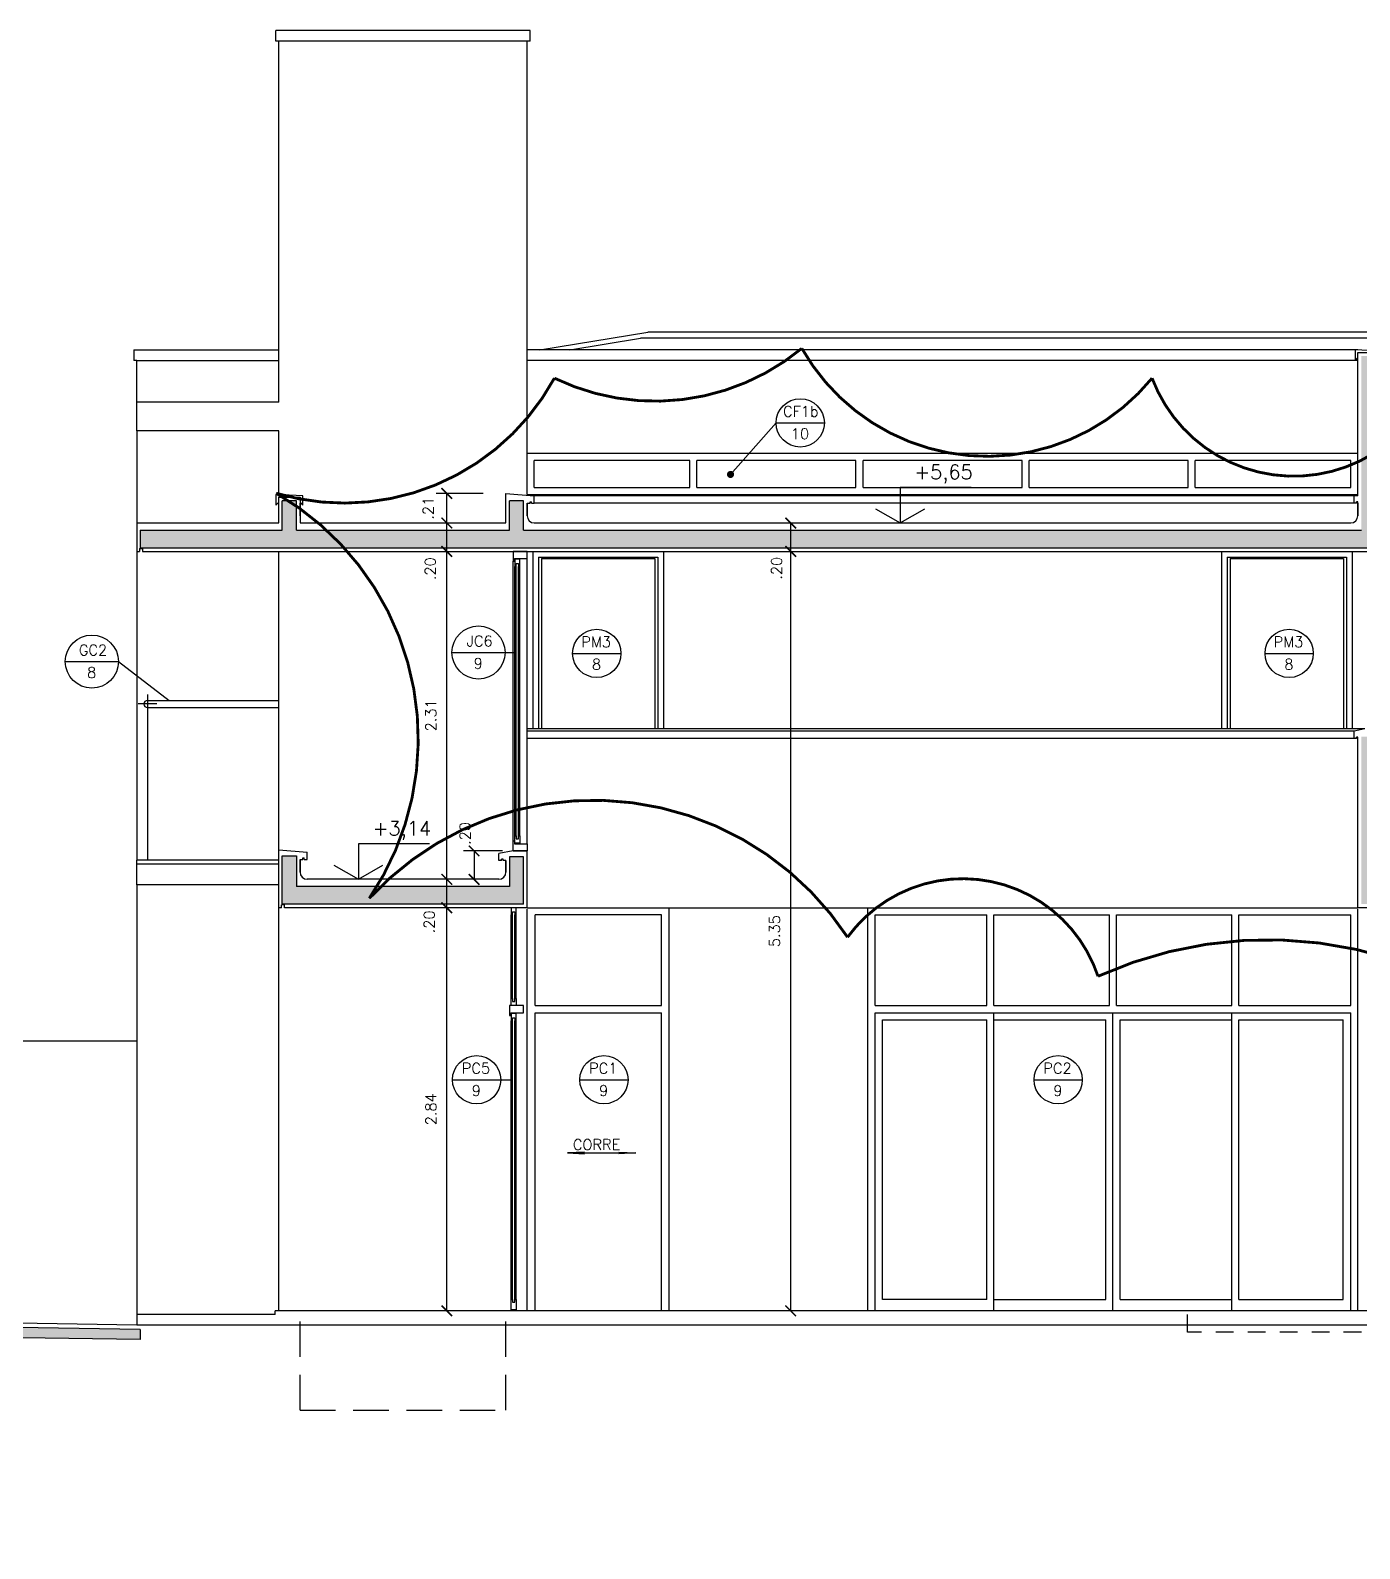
# Model space of a CAD drawing. Header units: millimetres. Extents: x 128 to 761, y 122 to 191.
# Drawn here: x 391.69 to 401.05, y 122.5 to 133.2 of the extents above; entities that cross this region are included whole.
import ezdxf

# ---------------------------------------------------------------- set-up
doc = ezdxf.new("R2010")
doc.units = ezdxf.units.MM
doc.linetypes.add('DASHDOT', pattern=[1, 0.5, -0.25, 0, -0.25])
doc.linetypes.add('HIDDEN', pattern=[0.375, 0.25, -0.125])
for name, color, linetype in [('ALV', 5, 'Continuous'), ('CAIX', 2, 'Continuous'), ('CAIXN', 7, 'Continuous'), ('COTAS', 1, 'Continuous'), ('LPROJ', 7, 'HIDDEN'), ('LVISTA', 1, 'Continuous'), ('LVISTA01', 8, 'Continuous'), ('LVISTA02', 1, 'Continuous'), ('LVISTA025', 3, 'Continuous'), ('NOTAS', 2, 'Continuous'), ('REVEST', 2, 'Continuous'), ('SOLID', 8, 'Continuous')]:
    doc.layers.add(name, color=color, linetype=linetype)
doc.styles.add('60-50', font='romans.shx', dxfattribs={"height": 0.075})
doc.styles.add('80-50', font='romans.shx', dxfattribs={"height": 0.1})
doc.dimstyles.new('50', dxfattribs={"dimtxt": 0.1, "dimasz": 2.5, "dimexe": 1.25, "dimexo": 0.625, "dimgap": 0.075, "dimtad": 1, "dimzin": 0, "dimdsep": 46, "dimtxsty": '60-50', "dimcen": 2.5, "dimclrt": 3, "dimadec": 0, "dimazin": 0, "dimtfac": 1, "dimtmove": 0, "dimatfit": 3, "dimfxl": 1, "dimarcsym": 0})

# ---------------------------------------------------------------- blocks, each defined once
blk = doc.blocks.new('_ARCHTICK')
at = {"color": 0, "linetype": 'ByBlock', "const_width": 0.15}
blk.add_lwpolyline([(-0.5, -0.5), (0.5, 0.5)], dxfattribs=at)
blk = doc.blocks.new('*D407')
at = {"layer": 'COTAS', "color": 0, "lineweight": -2}
blk.add_line((394.622, 124.175), (394.622, 127.015), dxfattribs=at)
at = {"layer": 'DEFPOINTS', "color": 0}
for p in [(394.622, 127.015), (394.622, 127.015), (394.622, 124.175)]:
    blk.add_point(p, dxfattribs=at)
at = {"layer": 'COTAS', "color": 0, "lineweight": -2, "xscale": 0.075, "yscale": 0.075, "zscale": 0.075}
for p, rotation in [((394.622, 127.015), 90), ((394.622, 124.175), 270)]:
    blk.add_blockref('_ARCHTICK', p, dxfattribs=dict(at, rotation=rotation))
at = {"layer": 'COTAS', "color": 3, "insert": (394.51, 125.595), "char_height": 0.075, "attachment_point": 5, "rotation": 90, "style": '60-50'}
blk.add_mtext('2.84', dxfattribs=at)
blk = doc.blocks.new('*D408')
at = {"layer": 'COTAS', "color": 0, "lineweight": -2}
blk.add_line((394.622, 127.015), (394.622, 127.215), dxfattribs=at)
at = {"layer": 'DEFPOINTS', "color": 0}
for p in [(394.622, 127.215), (394.622, 127.215), (394.622, 127.015)]:
    blk.add_point(p, dxfattribs=at)
at = {"layer": 'COTAS', "color": 0, "lineweight": -2, "xscale": 0.075, "yscale": 0.075, "zscale": 0.075}
for p, rotation in [((394.622, 127.215), 90), ((394.622, 127.015), 270)]:
    blk.add_blockref('_ARCHTICK', p, dxfattribs=dict(at, rotation=rotation))
at = {"layer": 'COTAS', "color": 3, "insert": (394.498, 126.915), "char_height": 0.075, "attachment_point": 5, "rotation": 90, "style": '60-50'}
blk.add_mtext('.20', dxfattribs=at)
blk = doc.blocks.new('*D409')
at = {"layer": 'COTAS', "color": 0, "lineweight": -2}
blk.add_line((394.622, 127.215), (394.622, 129.525), dxfattribs=at)
at = {"layer": 'DEFPOINTS', "color": 0}
for p in [(394.622, 129.525), (394.622, 129.525), (394.622, 127.215)]:
    blk.add_point(p, dxfattribs=at)
at = {"layer": 'COTAS', "color": 0, "lineweight": -2, "xscale": 0.075, "yscale": 0.075, "zscale": 0.075}
for p, rotation in [((394.622, 129.525), 90), ((394.622, 127.215), 270)]:
    blk.add_blockref('_ARCHTICK', p, dxfattribs=dict(at, rotation=rotation))
at = {"layer": 'COTAS', "color": 3, "insert": (394.51, 128.37), "char_height": 0.075, "attachment_point": 5, "rotation": 90, "style": '60-50'}
blk.add_mtext('2.31', dxfattribs=at)
blk = doc.blocks.new('*D410')
at = {"layer": 'COTAS', "color": 0, "lineweight": -2}
blk.add_line((394.622, 129.525), (394.622, 129.725), dxfattribs=at)
at = {"layer": 'DEFPOINTS', "color": 0}
for p in [(394.622, 129.725), (394.622, 129.725), (394.622, 129.525)]:
    blk.add_point(p, dxfattribs=at)
at = {"layer": 'COTAS', "color": 0, "lineweight": -2, "xscale": 0.075, "yscale": 0.075, "zscale": 0.075}
for p, rotation in [((394.622, 129.725), 90), ((394.622, 129.525), 270)]:
    blk.add_blockref('_ARCHTICK', p, dxfattribs=dict(at, rotation=rotation))
at = {"layer": 'COTAS', "color": 3, "insert": (394.505, 129.403), "char_height": 0.075, "attachment_point": 5, "rotation": 90, "style": '60-50'}
blk.add_mtext('.20', dxfattribs=at)
blk = doc.blocks.new('*D411')
at = {"layer": 'COTAS', "color": 0, "lineweight": -2}
for p, q in [((394.878, 129.933), (394.547, 129.933)), ((394.622, 129.725), (394.622, 129.933))]:
    blk.add_line(p, q, dxfattribs=at)
at = {"layer": 'DEFPOINTS', "color": 0}
for p in [(394.622, 129.933), (394.953, 129.933), (394.622, 129.725)]:
    blk.add_point(p, dxfattribs=at)
at = {"layer": 'COTAS', "color": 0, "lineweight": -2, "xscale": 0.075, "yscale": 0.075, "zscale": 0.075}
for p, rotation in [((394.622, 129.933), 90), ((394.622, 129.725), 270)]:
    blk.add_blockref('_ARCHTICK', p, dxfattribs=dict(at, rotation=rotation))
at = {"layer": 'COTAS', "color": 3, "insert": (394.491, 129.829), "char_height": 0.075, "attachment_point": 5, "rotation": 90, "style": '60-50'}
blk.add_mtext('.21', dxfattribs=at)
blk = doc.blocks.new('*D412')
at = {"layer": 'COTAS', "color": 0, "lineweight": -2}
for p, q in [((395.014, 127.415), (394.739, 127.415)), ((394.814, 127.415), (394.814, 127.215)), ((394.757, 127.215), (394.739, 127.215))]:
    blk.add_line(p, q, dxfattribs=at)
at = {"layer": 'DEFPOINTS', "color": 0}
for p in [(395.089, 127.415), (394.814, 127.215), (394.832, 127.215)]:
    blk.add_point(p, dxfattribs=at)
at = {"layer": 'COTAS', "color": 0, "lineweight": -2, "xscale": 0.075, "yscale": 0.075, "zscale": 0.075}
for p, rotation in [((394.814, 127.415), 90), ((394.814, 127.215), 270)]:
    blk.add_blockref('_ARCHTICK', p, dxfattribs=dict(at, rotation=rotation))
at = {"layer": 'COTAS', "color": 3, "insert": (394.751, 127.538), "char_height": 0.075, "attachment_point": 5, "rotation": 90, "style": '60-50'}
blk.add_mtext('.20', dxfattribs=at)
blk = doc.blocks.new('*D413')
at = {"layer": 'COTAS', "color": 0, "lineweight": -2}
blk.add_line((397.044, 124.175), (397.044, 129.525), dxfattribs=at)
at = {"layer": 'DEFPOINTS', "color": 0}
for p in [(397.044, 129.525), (397.044, 129.525), (397.044, 124.175)]:
    blk.add_point(p, dxfattribs=at)
at = {"layer": 'COTAS', "color": 0, "lineweight": -2, "xscale": 0.075, "yscale": 0.075, "zscale": 0.075}
for p, rotation in [((397.044, 129.525), 90), ((397.044, 124.175), 270)]:
    blk.add_blockref('_ARCHTICK', p, dxfattribs=dict(at, rotation=rotation))
at = {"layer": 'COTAS', "color": 3, "insert": (396.931, 126.85), "char_height": 0.075, "attachment_point": 5, "rotation": 90, "style": '60-50'}
blk.add_mtext('5.35', dxfattribs=at)
blk = doc.blocks.new('*D414')
at = {"layer": 'COTAS', "color": 0, "lineweight": -2}
blk.add_line((397.044, 129.525), (397.044, 129.725), dxfattribs=at)
at = {"layer": 'DEFPOINTS', "color": 0}
for p in [(397.044, 129.725), (397.044, 129.725), (397.044, 129.525)]:
    blk.add_point(p, dxfattribs=at)
at = {"layer": 'COTAS', "color": 0, "lineweight": -2, "xscale": 0.075, "yscale": 0.075, "zscale": 0.075}
for p, rotation in [((397.044, 129.725), 90), ((397.044, 129.525), 270)]:
    blk.add_blockref('_ARCHTICK', p, dxfattribs=dict(at, rotation=rotation))
at = {"layer": 'COTAS', "color": 3, "insert": (396.945, 129.406), "char_height": 0.075, "attachment_point": 5, "rotation": 90, "style": '60-50'}
blk.add_mtext('.20', dxfattribs=at)

msp = doc.modelspace()

# ---------------------------------------------------------------- hatches: boundary and pattern name
at = {"layer": 'SOLID'}
h = msp.add_hatch(color=256, dxfattribs=at)
h.paths.add_polyline_path([(401.1633, 129.5502), (401.1633, 130.4002), (404.6633, 130.4002), (404.6633, 130.2502), (404.7633, 130.2502), (404.7633, 130.4002), (405.9633, 130.4002), (405.9633, 130.5252), (404.7633, 130.5252), (404.7633, 130.9002), (404.6633, 130.9002), (404.6633, 130.5252), (401.1633, 130.5252), (401.1633, 130.9002), (401.0633, 130.9002), (401.0633, 129.6752), (395.1633, 129.6752), (395.1633, 129.8813), (395.0633, 129.8813), (395.0633, 129.6752), (393.5633, 129.6752), (393.5633, 129.8813), (393.4633, 129.8813), (393.4633, 129.6752), (392.4633, 129.6752), (392.4633, 129.5502)])
h.paths.add_polyline_path([(395.1633, 127.0402), (395.1633, 127.3728), (395.0633, 127.3728), (395.0633, 127.1652), (393.5633, 127.1652), (393.5633, 127.3806), (393.4633, 127.3806), (393.4633, 127.0402)])
h.paths.add_polyline_path([(405.9633, 127.3252), (401.1633, 127.3252), (401.1633, 128.2199), (401.0633, 128.2199), (401.0633, 127.0402), (401.1633, 127.0402), (401.1633, 127.2002), (405.0633, 127.2002), (405.0633, 127.0402), (405.1633, 127.0402), (405.1633, 127.2002), (405.9633, 127.2002)])
h = msp.add_hatch(color=256, dxfattribs=at)
h.paths.add_polyline_path([(382.3828, 128.0002), (386.0214, 128.0002), (386.0214, 123.8252), (386.1214, 123.8252), (386.1214, 128.0002), (386.8769, 128.0002), (386.8769, 130.3502), (386.741, 130.3502), (386.741, 130.0752), (385.3714, 130.0752), (385.3714, 130.3502), (385.2714, 130.3502), (385.2714, 128.1252), (382.2893, 128.1252), (382.2893, 128.3952), (382.1828, 128.3952), (382.1828, 123.8252), (382.3828, 123.8252)])
h.paths.add_polyline_path([(385.3714, 128.1252), (385.3714, 129.9502), (386.741, 129.9502), (386.741, 128.1252)], flags=16)
h.paths.add_polyline_path([(386.741, 127.3252), (386.741, 123.8252), (386.8769, 123.8252), (386.8769, 127.2002), (387.6406, 127.2002), (387.6406, 127.3252)])
h.paths.add_polyline_path([(388.7092, 122.5002), (391.1092, 122.5002), (391.1092, 123.9936), (392.4633, 123.973), (392.4633, 124.0447), (390.9392, 124.0697), (390.9392, 122.6702), (388.8792, 122.6702), (388.8792, 124.0686), (388.3037, 124.0399), (388.3037, 123.9645), (388.7092, 123.9797)])
h.paths.add_polyline_path([(385.5353, 129.6134), (386.5758, 129.6134), (386.5758, 129.7634), (385.5353, 129.7634)], flags=8)

# ---------------------------------------------------------------- linework, layer by layer
at = {"layer": 'ALV'}
for p, q in [((393.4633, 129.6752), (393.4633, 129.8813)), ((393.5633, 129.8813), (393.4633, 129.8813)), ((393.5633, 129.6752), (393.5633, 129.8813)), ((395.0633, 129.6752), (395.0633, 129.8813)), ((395.1633, 129.8813), (395.0633, 129.8813)), ((395.1633, 129.6752), (395.1633, 129.8813)), ((392.4633, 129.6752), (393.4633, 129.6752)), ((392.4633, 129.6752), (392.4633, 129.5502)), ((393.5633, 129.6752), (395.0633, 129.6752)), ((395.1633, 129.6752), (401.0633, 129.6752)), ((392.4633, 129.5502), (401.1633, 129.5502)), ((393.4633, 127.0402), (393.4633, 127.3806)), ((393.4633, 127.3806), (393.5633, 127.3806)), ((393.5633, 127.3806), (393.5633, 127.1652)), ((395.0633, 127.3728), (395.0633, 127.1652)), ((395.1633, 127.3728), (395.0633, 127.3728)), ((395.1633, 127.0402), (395.1633, 127.3728)), ((395.0633, 127.1652), (393.5633, 127.1652)), ((395.1633, 127.0402), (393.4633, 127.0402)), ((392.4633, 124.0447), (390.9392, 124.0697)), ((392.4633, 123.973), (391.1092, 123.9936)), ((392.4633, 124.0447), (392.4633, 123.973))]:
    msp.add_line(p, q, dxfattribs=at)
at = {"layer": 'CAIX', "color": 1}
for p, q in [((395.0883, 127.4852), (395.0883, 129.4552)), ((395.1008, 127.5202), (395.1008, 129.4192)), ((395.1358, 127.5202), (395.1358, 129.4192)), ((395.1883, 127.4652), (395.1883, 129.4752)), ((395.0758, 126.3752), (395.0758, 126.9652)), ((395.1108, 126.3752), (395.1108, 126.9652)), ((395.0758, 124.2552), (395.0758, 126.2192)), ((395.1108, 124.2552), (395.1108, 126.2192))]:
    msp.add_line(p, q, dxfattribs=at)
at = {"layer": 'CAIX'}
for p, q in [((395.1108, 127.5202), (395.1108, 129.4192)), ((395.1258, 127.5202), (395.1258, 129.4192)), ((395.0858, 126.3752), (395.0858, 126.9652)), ((395.1008, 126.3752), (395.1008, 126.9652)), ((395.0858, 124.2552), (395.0858, 126.2192)), ((395.1008, 124.2552), (395.1008, 126.2192))]:
    msp.add_line(p, q, dxfattribs=at)
for points in [[(401.1883, 130.8902), (401.2083, 130.8702), (401.2083, 130.9352), (401.0183, 130.9452), (401.0183, 130.8702), (401.0383, 130.8902)], [(393.5883, 129.8713), (393.6083, 129.8513), (393.6083, 129.9163), (393.4183, 129.9263), (393.4183, 129.8513), (393.4383, 129.8713)]]:
    msp.add_lwpolyline(points, dxfattribs=at)
for points in [[(395.0883, 129.5252), (395.0883, 129.4552), (395.0983, 129.4552), (395.0983, 129.4752), (395.1883, 129.4752), (395.1883, 129.5252)], [(395.1008, 129.4692), (395.1008, 129.4192), (395.1108, 129.4192), (395.1108, 129.4392), (395.1258, 129.4392), (395.1258, 129.4192), (395.1358, 129.4192), (395.1358, 129.4692)], [(395.0883, 127.4152), (395.0883, 127.4852), (395.0983, 127.4852), (395.0983, 127.4652), (395.1883, 127.4652), (395.1883, 127.4152)], [(395.1008, 127.4702), (395.1008, 127.5202), (395.1108, 127.5202), (395.1108, 127.5002), (395.1258, 127.5002), (395.1258, 127.5202), (395.1358, 127.5202), (395.1358, 127.4702)], [(395.0758, 127.0152), (395.0758, 126.9652), (395.0858, 126.9652), (395.0858, 126.9852), (395.1008, 126.9852), (395.1008, 126.9652), (395.1108, 126.9652), (395.1108, 127.0152)], [(395.0633, 126.3252), (395.0633, 126.2552), (395.0733, 126.2552), (395.0733, 126.2752), (395.1633, 126.2752), (395.1633, 126.3252)], [(395.0758, 126.3252), (395.0758, 126.3752), (395.0858, 126.3752), (395.0858, 126.3552), (395.1008, 126.3552), (395.1008, 126.3752), (395.1108, 126.3752), (395.1108, 126.3252)], [(395.0758, 126.2692), (395.0758, 126.2192), (395.0858, 126.2192), (395.0858, 126.2392), (395.1008, 126.2392), (395.1008, 126.2192), (395.1108, 126.2192), (395.1108, 126.2692)], [(395.0758, 124.1821), (395.0758, 124.2552), (395.0858, 124.2552), (395.0858, 124.2352), (395.1008, 124.2352), (395.1008, 124.2552), (395.1108, 124.2552), (395.1108, 124.1821)]]:
    msp.add_lwpolyline(points, close=True, dxfattribs=at)
at = {"layer": 'CAIXN', "color": 8, "ltscale": 0.5}
for p, q in [((396.9411, 130.4303), (396.6203, 130.067)), ((396.9411, 130.4303), (397.2811, 130.4303)), ((394.6583, 128.8128), (395.1108, 128.8128)), ((395.5083, 128.8066), (395.8483, 128.8066)), ((400.3845, 128.8066), (400.7245, 128.8066)), ((391.9354, 128.7485), (392.3094, 128.7485)), ((392.3094, 128.7485), (392.6665, 128.4752)), ((394.662, 125.8032), (395.0858, 125.8032)), ((395.5586, 125.8032), (395.8986, 125.8032)), ((398.7576, 125.8032), (399.0976, 125.8032))]:
    msp.add_line(p, q, dxfattribs=at)
at = {"layer": 'CAIXN', "color": 8, "ltscale": 0.5, "const_width": 0.025}
msp.add_lwpolyline([(396.6078, 130.067, 1), (396.6328, 130.067, 1)], format="xyb", close=True, dxfattribs=at)
at = {"layer": 'CAIXN', "color": 8, "ltscale": 0.5}
for centre, radius in [((397.1111, 130.4303), 0.17), ((394.8453, 128.8128), 0.187), ((392.1224, 128.7485), 0.187), ((395.6783, 128.8066), 0.17), ((400.5545, 128.8066), 0.17), ((394.832, 125.8032), 0.17), ((395.7286, 125.8032), 0.17), ((398.9276, 125.8032), 0.17)]:
    msp.add_circle(centre, radius, dxfattribs=at)
at = {"layer": 'LPROJ'}
for p, q in [((393.5883, 123.4752), (393.5883, 124.1752)), ((395.0383, 123.4752), (395.0383, 124.1752)), ((393.5883, 123.4752), (395.0383, 123.4752))]:
    msp.add_line(p, q, dxfattribs=at)
at = {"layer": 'LPROJ', "ltscale": 0.5}
for p, q in [((399.8383, 124.0252), (399.8383, 124.1752)), ((401.9633, 124.0252), (399.8383, 124.0252))]:
    msp.add_line(p, q, dxfattribs=at)
at = {"layer": 'LVISTA'}
msp.add_line((392.4383, 130.8702), (393.4383, 130.8702), dxfattribs=at)
at = {"layer": 'LVISTA01'}
for p, q in [((395.2769, 130.9452), (396.0368, 131.0687)), ((395.4891, 130.9452), (395.987, 131.0261)), ((401.4633, 131.0261), (395.987, 131.0261)), ((401.4633, 131.0687), (396.0368, 131.0687)), ((392.4383, 126.0752), (386.9106, 126.0752))]:
    msp.add_line(p, q, dxfattribs=at)
at = {"layer": 'LVISTA02'}
for p, q in [((395.2083, 133.1202), (393.4183, 133.1202)), ((401.0383, 130.8702), (395.1883, 130.8702)), ((392.4383, 130.3752), (392.4383, 129.7252)), ((401.0383, 130.2152), (395.1883, 130.2152)), ((395.2383, 129.9752), (395.2383, 130.1652)), ((396.3333, 130.1652), (395.2383, 130.1652)), ((396.3333, 129.9752), (396.3333, 130.1652)), ((396.3833, 129.9752), (396.3833, 130.1652)), ((397.5033, 130.1652), (396.3833, 130.1652)), ((397.5033, 129.9752), (397.5033, 130.1652)), ((397.5533, 129.9752), (397.5533, 130.1652)), ((398.6733, 130.1652), (397.5533, 130.1652)), ((398.6733, 129.9752), (398.6733, 130.1652)), ((398.7233, 129.9752), (398.7233, 130.1652)), ((399.8433, 130.1652), (398.7233, 130.1652)), ((399.8433, 129.9752), (399.8433, 130.1652)), ((399.8933, 129.9752), (399.8933, 130.1652)), ((400.9883, 130.1652), (399.8933, 130.1652)), ((400.9883, 129.9752), (400.9883, 130.1652)), ((395.2383, 129.9752), (396.3333, 129.9752)), ((396.3833, 129.9752), (397.5033, 129.9752)), ((397.5533, 129.9752), (398.6733, 129.9752)), ((398.7233, 129.9752), (399.8433, 129.9752)), ((399.8933, 129.9752), (400.9883, 129.9752)), ((395.1883, 129.9252), (401.0383, 129.9252)), ((401.0133, 129.9152), (395.2383, 129.9152)), ((401.0133, 129.8652), (395.2383, 129.8652)), ((392.4383, 129.5252), (392.4383, 127.3502)), ((395.2283, 129.5252), (395.2283, 128.2752)), ((395.2883, 129.5252), (396.0883, 129.5252)), ((396.1483, 129.5252), (396.1483, 128.2752)), ((400.0783, 129.5252), (400.0783, 128.2752)), ((400.9983, 129.5252), (400.9983, 128.2752)), ((395.2683, 129.4852), (396.1083, 129.4852)), ((395.2683, 129.4852), (395.2683, 128.2752)), ((395.2883, 129.4752), (396.0883, 129.4752)), ((395.2883, 129.4752), (395.2883, 128.2752)), ((396.0883, 129.4752), (396.0883, 128.2752)), ((396.1083, 129.4852), (396.1083, 128.2752)), ((400.1183, 129.4852), (400.9583, 129.4852)), ((400.1183, 129.4852), (400.1183, 128.2752)), ((400.1383, 129.4752), (400.9383, 129.4752)), ((400.1383, 129.4752), (400.1383, 128.2752)), ((400.9383, 129.4752), (400.9383, 128.2752)), ((400.9583, 129.4852), (400.9583, 128.2752)), ((392.5133, 128.5159), (392.5133, 127.3502)), ((401.0885, 128.2752), (395.1883, 128.2752)), ((401.0133, 128.2074), (395.1883, 128.2074)), ((392.4383, 127.3252), (393.4383, 127.3252)), ((392.4383, 127.1752), (392.4383, 124.1502)), ((396.1333, 126.9652), (395.2433, 126.9652)), ((395.2433, 126.3252), (395.2433, 126.9652)), ((396.1333, 126.3252), (396.1333, 126.9652)), ((396.1883, 124.1752), (396.1883, 127.0152)), ((397.5883, 124.1752), (397.5883, 127.0152)), ((401.0383, 124.1752), (401.0383, 127.0052)), ((395.2433, 126.3252), (396.1333, 126.3252)), ((395.2433, 126.2752), (396.1333, 126.2752)), ((395.2433, 124.1752), (395.2433, 126.2752)), ((396.1333, 124.1752), (396.1333, 126.2752)), ((405.9883, 124.0752), (392.4383, 124.0752))]:
    msp.add_line(p, q, dxfattribs=at)
at = {"layer": 'LVISTA02', "color": 2}
for p, q in [((392.4183, 130.9452), (392.4183, 130.8702)), ((392.4183, 130.9452), (393.4383, 130.9452)), ((401.0383, 130.9452), (395.1883, 130.9452)), ((392.4383, 130.8702), (392.4183, 130.8702)), ((392.4383, 130.5752), (392.4383, 130.8702)), ((392.5133, 128.4752), (393.4383, 128.4752)), ((392.5133, 128.4252), (393.4383, 128.4252)), ((401.0133, 128.2574), (395.1883, 128.2574)), ((393.4383, 127.3502), (392.4383, 127.3502)), ((392.4383, 127.1752), (392.4383, 127.3502)), ((393.4383, 127.1752), (392.4383, 127.1752)), ((395.1883, 127.0152), (401.0383, 127.0152))]:
    msp.add_line(p, q, dxfattribs=at)
at = {"layer": 'LVISTA02', "color": 8}
for p, q in [((397.6383, 126.3252), (397.6383, 126.9652)), ((397.6383, 126.9652), (398.4258, 126.9652)), ((398.4258, 126.3252), (398.4258, 126.9652)), ((398.4758, 126.3252), (398.4758, 126.9652)), ((398.4758, 126.9652), (399.2883, 126.9652)), ((399.2883, 126.3252), (399.2883, 126.9652)), ((399.3383, 126.3252), (399.3383, 126.9652)), ((399.3383, 126.9652), (400.1508, 126.9652)), ((400.1508, 126.3252), (400.1508, 126.9652)), ((400.2008, 126.3252), (400.2008, 126.9652)), ((400.2008, 126.9652), (400.9883, 126.9652)), ((400.9883, 126.3252), (400.9883, 126.9652)), ((397.6383, 126.3252), (398.4258, 126.3252)), ((398.4758, 126.3252), (399.2883, 126.3252)), ((399.3383, 126.3252), (400.1508, 126.3252)), ((400.2008, 126.3252), (400.9883, 126.3252)), ((397.6383, 124.1752), (397.6383, 126.2752)), ((397.6383, 126.2752), (400.9883, 126.2752)), ((397.6908, 124.2552), (397.6908, 126.2252)), ((397.6908, 126.2252), (398.4258, 126.2252)), ((398.4258, 124.2552), (398.4258, 126.2252)), ((398.4758, 124.1752), (398.4758, 126.2752)), ((398.4758, 126.2252), (399.2633, 126.2252)), ((399.2633, 124.2552), (399.2633, 126.2252)), ((399.3133, 124.1752), (399.3133, 126.2752)), ((399.3633, 124.2552), (399.3633, 126.2252)), ((399.3633, 126.2252), (400.1508, 126.2252)), ((400.1508, 124.1752), (400.1508, 126.2752)), ((400.2008, 124.2552), (400.2008, 126.2252)), ((400.2008, 126.2252), (400.9358, 126.2252)), ((400.9358, 124.2552), (400.9358, 126.2252)), ((400.9883, 124.1752), (400.9883, 126.2752)), ((398.4258, 124.2552), (397.6908, 124.2552)), ((398.4758, 124.2552), (399.2633, 124.2552)), ((399.3633, 124.2552), (400.1508, 124.2552)), ((400.2008, 124.2552), (400.9358, 124.2552))]:
    msp.add_line(p, q, dxfattribs=at)
at = {"layer": 'LVISTA02', "color": 2}
msp.add_arc((392.5133, 128.4502), 0.025, 90, 270, dxfattribs=at)
at = {"layer": 'LVISTA025'}
msp.add_line((401.0383, 129.8652), (401.0383, 129.7752), dxfattribs=at)
msp.add_arc((400.9883, 129.7752), 0.05, 270, 0, dxfattribs=at)
at = {"layer": 'NOTAS', "color": 8, "linetype": 'DASHDOT'}
msp.add_line((392.579, 128.4502), (392.4476, 128.4502), dxfattribs=at)
at = {"layer": 'NOTAS', "color": 1}
msp.add_line((395.4725, 125.2873), (395.9527, 125.2873), dxfattribs=at)
at = {"layer": 'NOTAS', "color": 211, "const_width": 0.02}
msp.add_lwpolyline([(393.4203, 129.9344, 0.3537881), (395.3798, 130.7452, 0.2931269), (397.1223, 130.9549, 0.527158), (399.589, 130.7452, 0.8143564), (401.6521, 131.07, 0.5611338), (403.6968, 129.6557, 0.3606522), (403.6208, 127.2486, 0.6834456), (402.0025, 126.308, 0.2577091), (399.2084, 126.5321, 0.6096406), (397.4445, 126.8073, 0.4874144), (394.0761, 127.081, 0.4360305), (393.4203, 129.9344)], format="xyb", dxfattribs=at)
at = {"layer": 'NOTAS'}
for points in [[(398.3143, 129.9752), (397.8143, 129.9752), (397.8143, 129.7252)], [(394.4993, 127.4652), (393.9993, 127.4652), (393.9993, 127.2152)], [(395.591, 125.2928), (395.4725, 125.2873), (395.591, 125.2819)], [(395.8342, 125.2928), (395.9527, 125.2873), (395.8342, 125.2819)]]:
    msp.add_lwpolyline(points, dxfattribs=at)
at = {"layer": 'NOTAS', "color": 3}
for points in [[(397.6411, 129.8252), (397.8143, 129.7252), (397.9876, 129.8252)], [(393.8261, 127.3152), (393.9993, 127.2152), (394.1725, 127.3152)]]:
    msp.add_lwpolyline(points, dxfattribs=at)
at = {"layer": 'REVEST', "color": 4}
for p, q in [((395.2083, 133.1952), (393.4183, 133.1952)), ((393.4183, 133.1202), (393.4183, 133.1952)), ((395.2083, 133.1202), (395.2083, 133.1952)), ((393.4383, 130.5752), (393.4383, 133.1202)), ((395.1883, 129.9252), (395.1883, 133.1202)), ((393.4383, 130.5752), (392.4383, 130.5752)), ((392.4383, 130.3752), (392.4383, 130.5752)), ((393.4383, 130.3752), (392.4383, 130.3752)), ((393.4383, 129.9252), (393.4383, 130.3752)), ((393.4383, 127.423), (393.4383, 129.5252)), ((393.4383, 124.1752), (393.4383, 127.0152))]:
    msp.add_line(p, q, dxfattribs=at)
at = {"layer": 'REVEST'}
for p, q in [((401.0383, 130.9252), (401.1883, 130.9252)), ((401.0383, 129.917), (401.0383, 130.9252)), ((393.4383, 129.7252), (393.4383, 129.9063)), ((393.4383, 129.9063), (393.5883, 129.9063)), ((393.5883, 129.9063), (393.5883, 129.7252)), ((393.5883, 129.7752), (393.5883, 129.8652)), ((393.5883, 129.7752), (393.5883, 129.8652)), ((395.0383, 129.7252), (395.0383, 129.933)), ((395.0383, 129.933), (395.2383, 129.9152)), ((395.1883, 129.7752), (395.1883, 129.8652)), ((395.1883, 129.7752), (395.1883, 129.8652)), ((395.1883, 129.8652), (395.1883, 129.7752)), ((395.1883, 129.8652), (395.2083, 129.8652)), ((395.2083, 129.8652), (395.2083, 129.8752)), ((395.2083, 129.8752), (395.2183, 129.8752)), ((395.2183, 129.8652), (395.2183, 129.8752)), ((395.2183, 129.8652), (395.2383, 129.8652)), ((395.2383, 129.8652), (395.2383, 129.9152)), ((401.0383, 129.917), (401.0133, 129.9152)), ((401.0133, 129.8652), (401.0133, 129.9152)), ((401.0283, 129.8652), (401.0133, 129.8652)), ((401.0283, 129.8652), (401.0283, 129.8752)), ((401.0383, 129.8752), (401.0283, 129.8752)), ((401.0383, 129.8652), (401.0383, 129.8752)), ((401.0383, 129.7752), (401.0383, 129.8652)), ((401.0383, 129.8652), (401.0383, 129.8652)), ((392.4383, 129.7252), (393.4383, 129.7252)), ((392.4383, 129.7252), (392.4383, 129.5252)), ((393.5883, 129.7252), (395.0383, 129.7252)), ((395.2383, 129.7252), (400.9883, 129.7252)), ((392.4383, 129.5252), (392.4583, 129.5252)), ((392.4583, 129.5452), (392.4783, 129.5452)), ((392.4583, 129.5452), (392.4583, 129.5252)), ((392.4783, 129.5452), (392.4783, 129.5252)), ((392.4783, 129.5252), (401.1883, 129.5252)), ((401.0885, 128.2752), (401.0133, 128.2574)), ((401.0133, 128.2074), (401.0133, 128.2574)), ((401.0283, 128.2074), (401.0133, 128.2074)), ((401.0283, 128.2074), (401.0283, 128.2174)), ((401.0383, 128.2174), (401.0283, 128.2174)), ((401.0383, 128.2074), (401.0383, 128.2174)), ((401.0383, 127.0152), (401.0383, 128.2074)), ((401.0383, 128.2074), (401.0383, 128.2074)), ((393.4383, 127.0152), (393.4383, 127.423)), ((393.4383, 127.423), (393.6383, 127.4052)), ((393.6383, 127.3552), (393.6383, 127.4052)), ((395.0885, 127.4152), (394.9883, 127.3974)), ((394.9883, 127.3474), (394.9883, 127.3974)), ((395.0885, 127.4152), (395.1883, 127.4152)), ((395.1883, 127.0152), (395.1883, 127.4152)), ((393.5883, 127.2652), (393.5883, 127.3552)), ((393.5883, 127.2652), (393.5883, 127.3552)), ((393.5883, 127.3552), (393.5883, 127.2652)), ((393.5883, 127.3552), (393.6083, 127.3552)), ((393.6083, 127.3552), (393.6083, 127.3652)), ((393.6083, 127.3652), (393.6183, 127.3652)), ((393.6183, 127.3552), (393.6183, 127.3652)), ((393.6183, 127.3552), (393.6383, 127.3552)), ((395.0083, 127.3474), (394.9883, 127.3474)), ((395.0083, 127.3474), (395.0083, 127.3574)), ((395.0183, 127.3574), (395.0083, 127.3574)), ((395.0183, 127.3474), (395.0183, 127.3574)), ((395.0383, 127.3474), (395.0183, 127.3474)), ((395.0383, 127.2652), (395.0383, 127.3474)), ((395.0383, 127.2652), (395.0383, 127.3474)), ((395.0383, 127.3474), (395.0383, 127.2652)), ((394.9883, 127.2152), (393.6383, 127.2152)), ((393.4583, 127.0152), (393.4383, 127.0152)), ((393.4783, 127.0352), (393.4583, 127.0352)), ((393.4583, 127.0152), (393.4583, 127.0352)), ((393.4783, 127.0152), (393.4783, 127.0352)), ((395.1883, 127.0152), (393.4783, 127.0152)), ((401.1883, 127.0152), (401.0383, 127.0152)), ((393.4133, 124.1502), (393.4133, 124.1752)), ((393.4383, 124.1752), (393.4133, 124.1752)), ((406.0133, 124.1752), (393.4133, 124.1752)), ((392.4383, 124.0752), (390.9092, 124.1002)), ((392.4383, 124.1502), (392.4383, 124.0752)), ((393.4133, 124.1502), (392.4383, 124.1502))]:
    msp.add_line(p, q, dxfattribs=at)
at = {"layer": 'REVEST', "color": 2}
msp.add_line((395.1883, 124.1752), (395.1883, 127.0052), dxfattribs=at)
at = {"layer": 'REVEST'}
for centre, start, end in [((395.2383, 129.7752), 180, 270), ((393.6383, 127.2652), 180, 270), ((394.9883, 127.2652), 270, 0)]:
    msp.add_arc(centre, 0.05, start, end, dxfattribs=at)

# ---------------------------------------------------------------- texts
at = {"layer": 'CAIXN', "color": 2, "ltscale": 0.5, "char_height": 0.075, "attachment_point": 5, "style": '60-50'}
for s, insert in [('CF1b', (397.1157, 130.5112)), ('10', (397.1093, 130.3535)), ('JC6', (394.8532, 128.8936)), ('PM3', (395.6737, 128.8875)), ('PM3', (400.5499, 128.8875)), ('GC2', (392.1303, 128.8294)), ('9', (394.8435, 128.7359)), ('8', (392.1206, 128.6717)), ('8', (395.6765, 128.7298)), ('8', (400.5527, 128.7298)), ('PC5', (394.8274, 125.8841)), ('PC1', (395.724, 125.8841)), ('PC2', (398.923, 125.8841)), ('9', (394.8302, 125.7264)), ('9', (395.7268, 125.7264)), ('9', (398.9258, 125.7264))]:
    msp.add_mtext(s, dxfattribs=dict(at, insert=insert))
at = {"layer": 'NOTAS', "color": 3, "style": '80-50'}
for s, p in [('+5,65', (397.9146, 130.0343)), ('+3,14', (394.0996, 127.5243))]:
    msp.add_text(s, height=0.1, dxfattribs=at).set_placement(p)
at = {"layer": 'NOTAS', "style": '60-50'}
msp.add_text('CORRE', height=0.075, dxfattribs=at).set_placement((395.5097, 125.309))

# ---------------------------------------------------------------- dimensions: what is measured, and where the dimension line sits
at = {"layer": 'COTAS'}
for base, p1, p2, override, picture, middle in [((394.6225, 129.933), (394.6225, 129.7252), (394.953, 129.933), {"dimasz": 0.075, "dimexe": 0.075, "dimexo": 0.075, "dimzin": 4, "dimblk1": 'ARCHTICK', "dimblk2": 'ARCHTICK', "dimsah": 1, "dimtofl": 0, "dimtmove": 2}, '*D411', (394.4907, 129.8291)), ((394.6225, 129.7252), (394.6225, 129.5252), (394.6225, 129.7252), {"dimasz": 0.075, "dimexe": 0.075, "dimexo": 0.075, "dimzin": 4, "dimblk1": 'ARCHTICK', "dimblk2": 'ARCHTICK', "dimsah": 1, "dimse1": 1, "dimtofl": 0, "dimtmove": 2}, '*D410', (394.5055, 129.403)), ((397.0436, 129.7252), (397.0436, 129.5252), (397.0436, 129.7252), {"dimasz": 0.075, "dimexe": 0.075, "dimexo": 0.075, "dimzin": 4, "dimblk1": 'ARCHTICK', "dimblk2": 'ARCHTICK', "dimsah": 1, "dimse1": 1, "dimtofl": 0, "dimtmove": 2}, '*D414', (396.9448, 129.4056)), ((394.8136, 127.2152), (395.0885, 127.4152), (394.832, 127.2152), {"dimasz": 0.075, "dimexe": 0.075, "dimexo": 0.075, "dimzin": 4, "dimblk1": 'ARCHTICK', "dimblk2": 'ARCHTICK', "dimsah": 1, "dimtofl": 0, "dimtmove": 2}, '*D412', (394.7511, 127.5381)), ((394.6225, 127.2152), (394.6225, 127.0152), (394.6225, 127.2152), {"dimasz": 0.075, "dimexe": 0.075, "dimexo": 0.075, "dimzin": 4, "dimblk1": 'ARCHTICK', "dimblk2": 'ARCHTICK', "dimsah": 1, "dimse1": 1, "dimtofl": 0, "dimtmove": 2}, '*D408', (394.4979, 126.9153))]:
    dim = msp.add_linear_dim(base=base, p1=p1, p2=p2, angle=90, dimstyle='50', override=override, dxfattribs=at)
    dim.commit()
    dim.dimension.update_dxf_attribs({"geometry": picture, "text_midpoint": middle, "dimtype": 160})
for base, p1, p2, override, picture, middle in [((394.6225, 129.5252), (394.6225, 127.2152), (394.6225, 129.5252), {"dimasz": 0.075, "dimexe": 0.075, "dimexo": 0.075, "dimzin": 4, "dimblk1": 'ARCHTICK', "dimblk2": 'ARCHTICK', "dimsah": 1, "dimse1": 1, "dimtofl": 0, "dimtmove": 2}, '*D409', (394.51, 128.3702)), ((397.0436, 129.5252), (397.0436, 124.1752), (397.0436, 129.5252), {"dimasz": 0.075, "dimexe": 0.075, "dimexo": 0.075, "dimzin": 4, "dimblk1": 'ARCHTICK', "dimblk2": 'ARCHTICK', "dimsah": 1, "dimtofl": 0, "dimtmove": 2}, '*D413', (396.9311, 126.8502)), ((394.6225, 127.0152), (394.6225, 124.1752), (394.6225, 127.0152), {"dimasz": 0.075, "dimexe": 0.075, "dimexo": 0.075, "dimzin": 4, "dimblk1": 'ARCHTICK', "dimblk2": 'ARCHTICK', "dimsah": 1, "dimtofl": 0, "dimtmove": 2}, '*D407', (394.51, 125.5952))]:
    dim = msp.add_linear_dim(base=base, p1=p1, p2=p2, angle=90, dimstyle='50', override=override, dxfattribs=at)
    dim.commit()
    dim.dimension.update_dxf_attribs({"geometry": picture, "text_midpoint": middle})

doc.saveas('drawing.dxf')
